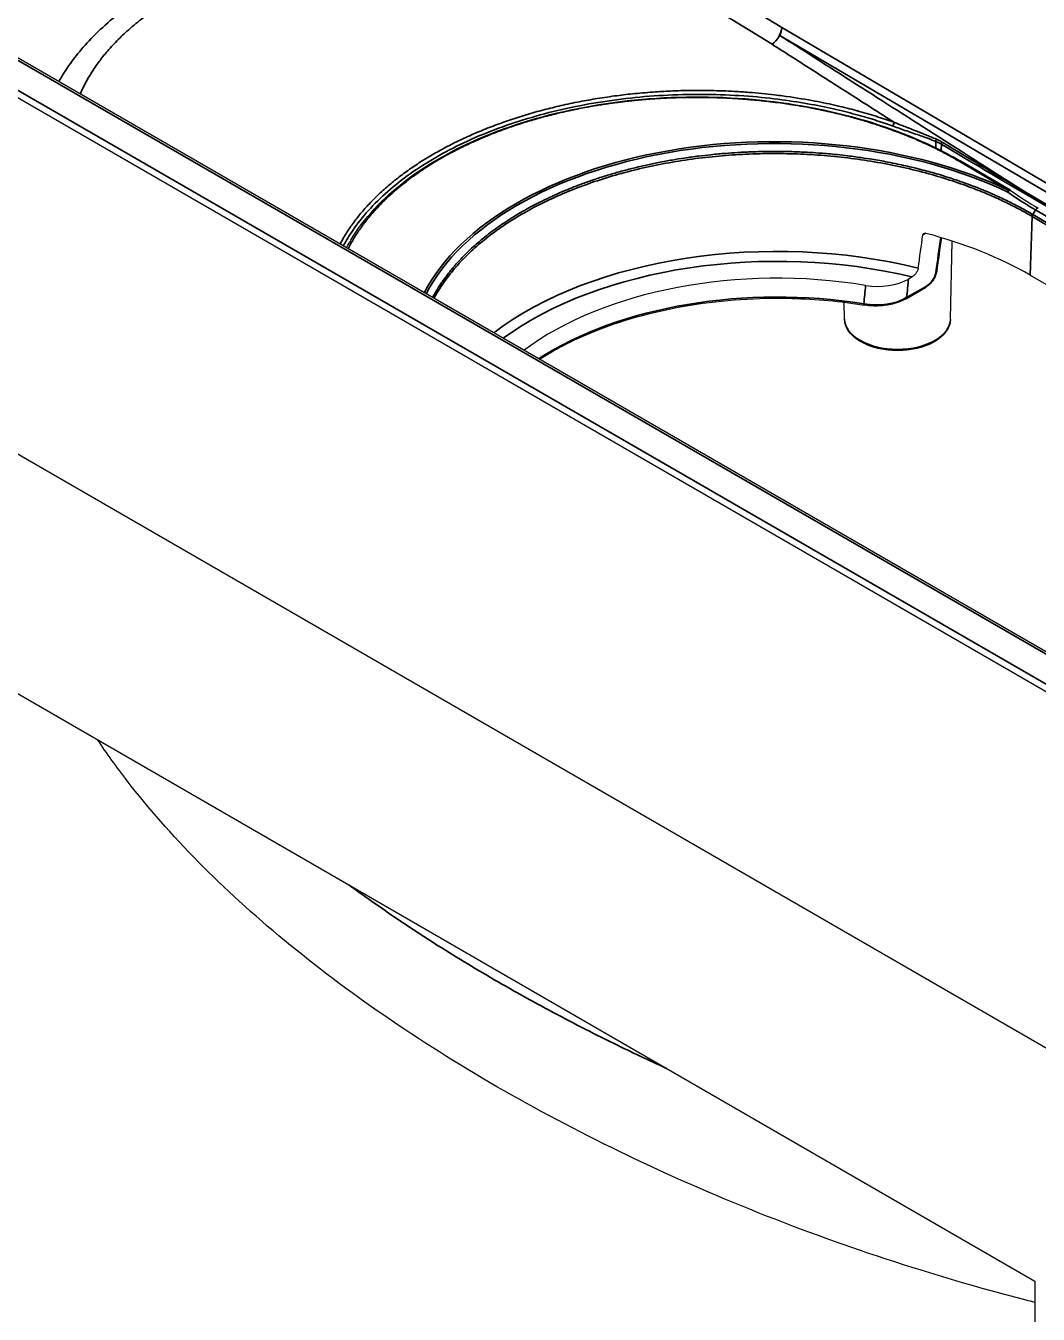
# Model space of a CAD drawing. Header units: millimetres. Extents: x 101 to 3000, y 150 to 4305.
# Drawn here: x 1819.7 to 1871.9, y 1235.2 to 1301.6 of the extents above; entities that cross this region are included whole.
import ezdxf

# ---------------------------------------------------------------- set-up
doc = ezdxf.new("R2010")
doc.units = ezdxf.units.MM
doc.header["$LTSCALE"] = 15
doc.layers.add('_Sichtbarkanten', color=7, linetype='Continuous', lineweight=25)
doc.layers.add('Sichtbar schmal (ISO)', color=7, linetype='Continuous', lineweight=35)

msp = doc.modelspace()

# ---------------------------------------------------------------- linework, layer by layer
at = {"layer": '_Sichtbarkanten'}
for p, q in [((1577.694, 1419.017), (2108.024, 1112.831)), ((2071.698, 1154.236), (1649.564, 1397.955)), ((2069.31, 1153.554), (1648.227, 1396.666)), ((1870.507, 1293.146), (1867.94, 1294.654)), ((1867.414, 1286.493), (1867.5, 1290.528)), ((1865.432, 1288.676), (1865.248, 1288.57)), ((1871.533, 1288.765), (1885.693, 1280.59)), ((1865.118, 1287.55), (1866.125, 1288.131)), ((1861.949, 1286.493), (1861.931, 1287.369)), ((1813.956, 1270.241), (1871.762, 1236.867)), ((1871.762, 1236.867), (1871.762, 1234.54))]:
    msp.add_line(p, q, dxfattribs=at)
msp.add_arc((1870.431, 1293.017), 0.15, 54.93879, 59.56887, dxfattribs=at)
for centre, major_axis, ratio, start_param, end_param in [((810.709, 760.378), (845.11, 1245.788), 0.524834, 5.465776, 5.467197), ((1858.477, 1281.227), (18.464, 0), 0.57735, 0.785398, 1.142974), ((1858.477, 1279.084), (-16.5, 0), 0.57735, 4.432819, 5.627663), ((1863.647, 1289.49), (-2.258, 0.007), 0.575912, 1.295411, 2.360834)]:
    msp.add_ellipse(centre, major_axis=major_axis, ratio=ratio, start_param=start_param, end_param=end_param, dxfattribs=at)
for points, knots in [([(1836.235, 1290.18), (1836.304, 1290.311), (1836.377, 1290.442), (1837.117, 1291.681), (1838.093, 1292.737), (1840.542, 1294.601), (1842.052, 1295.429), (1845.406, 1296.75), (1847.294, 1297.256), (1851.198, 1297.887), (1853.263, 1298.019), (1857.312, 1297.897), (1859.348, 1297.643), (1863.137, 1296.784), (1864.938, 1296.169), (1867.008, 1295.175), (1867.486, 1294.921), (1867.94, 1294.654)], [0.719826, 0.719826, 0.719826, 0.719826, 0.813029, 0.813029, 1.614012, 1.614012, 2.424949, 2.424949, 3.237611, 3.237611, 4.04865, 4.04865, 4.859026, 4.859026, 5.669679, 5.669679, 5.925894, 5.925894, 5.925894, 5.925894]), ([(1865.988, 1290.851), (1865.99, 1290.863), (1865.994, 1290.874), (1866.007, 1290.898), (1866.019, 1290.909), (1866.045, 1290.924), (1866.062, 1290.93), (1866.098, 1290.934), (1866.118, 1290.932), (1866.136, 1290.927), (1866.137, 1290.927), (1866.137, 1290.927)], [0.00197055, 0.00197055, 0.00197055, 0.00197055, 0.0076791, 0.0076791, 0.0153582, 0.0153582, 0.02333262, 0.02333262, 0.03130704, 0.03130704, 0.03156747, 0.03156747, 0.03156747, 0.03156747]), ([(1865.749, 1289.128), (1865.744, 1289.094), (1865.732, 1289.053), (1865.701, 1288.974), (1865.674, 1288.924), (1865.619, 1288.843), (1865.58, 1288.797), (1865.511, 1288.73), (1865.468, 1288.697), (1865.432, 1288.676)], [-0.30703041, -0.30703041, -0.30703041, -0.30703041, -0.29054459, -0.29054459, -0.27133575, -0.27133575, -0.25125977, -0.25125977, -0.23076191, -0.23076191, -0.23076191, -0.23076191]), ([(1866.703, 1288.964), (1866.693, 1288.892), (1866.672, 1288.817), (1866.612, 1288.671), (1866.574, 1288.599), (1866.485, 1288.462), (1866.434, 1288.396), (1866.322, 1288.277), (1866.259, 1288.222), (1866.173, 1288.161), (1866.149, 1288.145), (1866.125, 1288.131)], [0, 0, 0, 0, 0.0332534, 0.0332534, 0.065591, 0.065591, 0.0984492, 0.0984492, 0.132874, 0.132874, 0.1457256, 0.1457256, 0.1457256, 0.1457256]), ([(1846.191, 1284.432), (1847.088, 1285.005), (1848.107, 1285.515), (1850.677, 1286.514), (1852.293, 1286.947), (1855.684, 1287.497), (1857.457, 1287.615), (1860.483, 1287.537), (1861.741, 1287.42), (1862.96, 1287.223)], [6.232826, 6.232826, 6.232826, 6.232826, 6.475912, 6.475912, 6.794462, 6.794462, 7.113268, 7.113268, 7.342355, 7.342355, 7.342355, 7.342355]), ([(1865.118, 1287.55), (1864.94, 1287.447), (1864.731, 1287.362), (1864.288, 1287.24), (1864.05, 1287.2), (1863.572, 1287.168), (1863.326, 1287.175), (1863.048, 1287.209), (1863.004, 1287.216), (1862.96, 1287.223)], [0, 0, 0, 0, 0.0985951, 0.0985951, 0.1950882, 0.1950882, 0.29103, 0.29103, 0.3090772, 0.3090772, 0.3090772, 0.3090772]), ([(1867.414, 1286.493), (1867.41, 1286.325), (1867.364, 1286.157), (1867.19, 1285.835), (1867.059, 1285.682), (1866.721, 1285.402), (1866.509, 1285.277), (1866.032, 1285.074), (1865.765, 1284.996), (1865.206, 1284.895), (1864.914, 1284.871), (1864.331, 1284.878), (1864.041, 1284.91), (1863.492, 1285.025), (1863.232, 1285.11), (1862.768, 1285.325), (1862.563, 1285.456), (1862.235, 1285.756), (1862.11, 1285.923), (1861.981, 1286.23), (1861.952, 1286.361), (1861.949, 1286.493)], [2.368537, 2.368537, 2.368537, 2.368537, 2.65779, 2.65779, 2.965652, 2.965652, 3.292478, 3.292478, 3.621661, 3.621661, 3.949316, 3.949316, 4.276354, 4.276354, 4.604191, 4.604191, 4.933501, 4.933501, 5.258891, 5.258891, 5.485444, 5.485444, 5.485444, 5.485444]), ([(1871.762, 1235.766), (1871.615, 1235.803), (1871.468, 1235.84), (1871.322, 1235.878), (1866.473, 1237.128), (1861.663, 1238.708), (1857.057, 1240.566), (1852.451, 1242.423), (1848.048, 1244.557), (1843.999, 1246.895), (1839.949, 1249.232), (1836.253, 1251.774), (1833.037, 1254.434), (1829.82, 1257.093), (1827.083, 1259.87), (1824.918, 1262.669), (1824.37, 1263.378), (1823.859, 1264.087), (1823.386, 1264.797)], [0.0950371, 0.0950371, 0.0950371, 0.0950371, 0.1010675, 0.1010675, 0.1010675, 0.3005338, 0.3005338, 0.3005338, 0.5, 0.5, 0.5, 0.6994662, 0.6994662, 0.6994662, 0.8989325, 0.8989325, 0.8989325, 0.9493881, 0.9493881, 0.9493881, 0.9493881])]:
    msp.add_open_spline(points, degree=3, knots=knots, dxfattribs=at)
for points in [[(1870.517, 1293.139), (1870.991, 1292.807), (1871.468, 1292.499), (1871.944, 1292.22)], [(1838.366, 1293.089), (1838.369, 1293.091), (1838.371, 1293.093), (1838.373, 1293.095)], [(1866.942, 1290.701), (1866.863, 1290.122), (1866.783, 1289.543), (1866.703, 1288.964)]]:
    msp.add_open_spline(points, degree=3, dxfattribs=at)
at = {"layer": 'Sichtbar schmal (ISO)'}
for p, q in [((2071.511, 1154.217), (1649.377, 1397.936)), ((1648.032, 1397.171), (2070.185, 1153.441)), ((1858.699, 1301.549), (1854.842, 1303.921)), ((1858.202, 1300.683), (1854.346, 1303.055)), ((1888.582, 1283.508), (1858.595, 1301.142)), ((1888.684, 1283.916), (1858.699, 1301.549)), ((1866.659, 1295.666), (1866.655, 1295.343)), ((1866.941, 1295.529), (1866.936, 1295.203)), ((1870.432, 1293.139), (1867.865, 1294.647)), ((1888.338, 1282.941), (1871.215, 1292.997)), ((1888.358, 1283.023), (1871.236, 1293.078)), ((1871.533, 1288.765), (1871.623, 1291.801)), ((1887.901, 1282.233), (1871.623, 1291.801)), ((1871.795, 1292.136), (1871.656, 1291.903)), ((1887.934, 1282.335), (1871.656, 1291.903)), ((1888.075, 1282.577), (1871.795, 1292.136)), ((1866.125, 1290.93), (1865.988, 1290.851)), ((1865.149, 1287.609), (1866.155, 1288.19))]:
    msp.add_line(p, q, dxfattribs=at)
for centre, major_axis, ratio, start_param, end_param in [((1858.169, 1301.253), (0.393, 0.639), 0.55888, 4.037901, 5.496128), ((1858.169, 1301.253), (-0.404, -0.632), 0.567889, 0.905698, 1.752685), ((1858.169, 1301.253), (0.38, 0.646), 0.572153, 4.873491, 5.484932), ((1854.475, 1286.338), (-20.034, 0.152), 0.582329, 5.215995, 5.216644), ((1864.533, 1296.528), (-0.051, -0.141), 0.416896, 3.928616, 5.390149), ((1858.475, 1284.567), (19.042, -0.145), 0.582366, 0.896391, 2.852787), ((1858.475, 1284.533), (18.938, -0.145), 0.58238, 0.896378, 2.853201), ((1866.754, 1295.731), (-0.055, -0.14), 0.555153, 4.561937, 5.39987), ((1867.047, 1295.588), (-0.077, -0.129), 0.567728, 4.694265, 5.48847), ((1851.908, 1305.162), (-25.41, 15.556), 0.015382, 2.213229, 2.443185), ((1848.926, 1307.18), (-28.612, 17.679), 0.012912, 2.261379, 2.473002), ((1867.864, 1294.525), (0.076, 0.129), 0.57229, 0.000001, 0.789724), ((1870.431, 1293.017), (0.086, 0.123), 0.509929, 6.283147, 7.878789), ((1870.431, 1293.017), (0.064, 0.136), 0.507599, 0.742201, 1.509682), ((1870.431, 1293.017), (0.076, 0.129), 0.57229, 0, 0.789725), ((1869.421, 1312.112), (11.116, -21.141), 0.487829, 5.522704, 5.617498), ((1871.321, 1293.056), (-0.076, -0.129), 0.572217, 4.873156, 5.484595), ((1854.476, 1286.335), (19.697, -0.15), 0.582366, 2.62738, 2.627601), ((1871.729, 1291.858), (0.075, 0.13), 0.573981, 1.554727, 2.322739), ((1871.868, 1292.09), (0.076, 0.129), 0.572499, 6.283135, 7.840696), ((1858.477, 1279.379), (-18.385, 0), 0.57735, 4.305735, 5.634125), ((1858.477, 1279.084), (-18.01, 0), 0.57735, 4.315929, 5.616717), ((697.66, 700.957), (936.144, 1379.984), 0.524834, 5.467451, 5.468792), ((439.236, 507.756), (1135.402, 1673.712), 0.524834, 5.50886, 5.509462), ((1866.205, 1288.667), (-0.381, -0.511), 0.506793, 0.86671, 2.397666), ((1866.555, 1288.984), (0.149, -0.021), 0.583356, 5.580624, 6.283185), ((1858.477, 1278.102), (16.521, 0), 0.57735, 1.297024, 2.412778), ((221.841, 456.494), (1305.45, 1820.296), 0.553427, 5.528311, 5.528849), ((1866.05, 1288.261), (0.075, -0.13), 0.57735, 0, 0.698132), ((1863.549, 1288.539), (-2.257, 0.021), 0.578336, 1.304747, 2.364279), ((1862.984, 1287.371), (-0.024, -0.148), 0.220752, 5.363323, 6.283187), ((1865.043, 1287.68), (0.075, -0.13), 0.57735, 6.28318, 6.981317), ((1864.682, 1286.513), (2.733, 0), 0.57735, 3.153936, 6.270842)]:
    msp.add_ellipse(centre, major_axis=major_axis, ratio=ratio, start_param=start_param, end_param=end_param, dxfattribs=at)
for points, knots in [([(1821.381, 1298.756), (1821.479, 1298.931), (1821.735, 1299.356), (1822.253, 1300.086), (1823.02, 1300.972), (1824.007, 1301.903), (1825.192, 1302.82), (1826.522, 1303.669), (1827.922, 1304.412), (1829.321, 1305.033), (1830.661, 1305.537), (1831.917, 1305.939), (1833.097, 1306.263), (1834.238, 1306.53), (1835.381, 1306.756), (1836.549, 1306.946), (1837.739, 1307.099), (1838.939, 1307.213), (1840.15, 1307.29), (1841.376, 1307.33), (1842.628, 1307.332), (1843.906, 1307.295), (1845.213, 1307.216), (1846.56, 1307.093), (1847.387, 1306.992), (1847.792, 1306.938)], [0.311186, 0.311186, 0.311186, 0.311186, 0.3333333, 0.3636364, 0.3939394, 0.4242424, 0.4545455, 0.4848485, 0.5151515, 0.5454545, 0.5757576, 0.6060606, 0.6363636, 0.6666667, 0.6969697, 0.7272727, 0.7575758, 0.7878788, 0.8181818, 0.8484848, 0.8787879, 0.9090909, 0.9393939, 0.969697, 1, 1, 1, 1]), ([(1822.487, 1298.118), (1822.503, 1298.154), (1822.519, 1298.191), (1822.535, 1298.228), (1822.589, 1298.348), (1822.648, 1298.471), (1822.712, 1298.596), (1822.766, 1298.7), (1822.823, 1298.805), (1822.885, 1298.913), (1822.965, 1299.053), (1823.053, 1299.197), (1823.151, 1299.346), (1823.219, 1299.45), (1823.291, 1299.556), (1823.369, 1299.664), (1823.489, 1299.83), (1823.621, 1300.002), (1823.766, 1300.177), (1823.85, 1300.279), (1823.939, 1300.383), (1824.032, 1300.487), (1824.205, 1300.68), (1824.395, 1300.877), (1824.6, 1301.075), (1824.696, 1301.168), (1824.796, 1301.262), (1824.9, 1301.355), (1825.135, 1301.567), (1825.387, 1301.778), (1825.654, 1301.985), (1825.754, 1302.063), (1825.857, 1302.141), (1825.962, 1302.218), (1826.257, 1302.434), (1826.567, 1302.645), (1826.887, 1302.846), (1826.982, 1302.906), (1827.078, 1302.965), (1827.174, 1303.023), (1827.519, 1303.231), (1827.874, 1303.427), (1828.231, 1303.611), (1828.311, 1303.653), (1828.391, 1303.693), (1828.471, 1303.733), (1828.85, 1303.922), (1829.23, 1304.096), (1829.605, 1304.255), (1829.665, 1304.281), (1829.725, 1304.306), (1829.785, 1304.331), (1830.178, 1304.494), (1830.566, 1304.642), (1830.943, 1304.775), (1830.981, 1304.789), (1831.02, 1304.802), (1831.058, 1304.815), (1831.452, 1304.952), (1831.834, 1305.074), (1832.205, 1305.183), (1832.223, 1305.189), (1832.242, 1305.194), (1832.26, 1305.199), (1832.647, 1305.313), (1833.022, 1305.412), (1833.389, 1305.503), (1833.758, 1305.593), (1834.121, 1305.674), (1834.481, 1305.748), (1834.496, 1305.751), (1834.51, 1305.754), (1834.524, 1305.757), (1834.87, 1305.827), (1835.214, 1305.89), (1835.561, 1305.947), (1835.591, 1305.952), (1835.622, 1305.957), (1835.652, 1305.962), (1835.984, 1306.015), (1836.318, 1306.064), (1836.655, 1306.107), (1836.703, 1306.113), (1836.751, 1306.119), (1836.799, 1306.125), (1837.12, 1306.164), (1837.443, 1306.198), (1837.767, 1306.228), (1837.833, 1306.234), (1837.899, 1306.239), (1837.964, 1306.245), (1838.272, 1306.271), (1838.58, 1306.292), (1838.889, 1306.309), (1838.972, 1306.313), (1839.055, 1306.317), (1839.138, 1306.321), (1839.431, 1306.335), (1839.723, 1306.344), (1840.017, 1306.35), (1840.117, 1306.351), (1840.217, 1306.353), (1840.318, 1306.354), (1840.595, 1306.356), (1840.873, 1306.354), (1841.153, 1306.349), (1841.271, 1306.347), (1841.39, 1306.344), (1841.508, 1306.341), (1841.772, 1306.333), (1842.037, 1306.322), (1842.303, 1306.307), (1842.441, 1306.299), (1842.579, 1306.291), (1842.717, 1306.281), (1842.967, 1306.264), (1843.218, 1306.243), (1843.47, 1306.219), (1843.627, 1306.205), (1843.784, 1306.189), (1843.942, 1306.171), (1844.178, 1306.145), (1844.415, 1306.116), (1844.654, 1306.084), (1844.829, 1306.06), (1845.005, 1306.035), (1845.181, 1306.008), (1845.404, 1305.974), (1845.627, 1305.937), (1845.848, 1305.898), (1846.043, 1305.864), (1846.235, 1305.827), (1846.424, 1305.79), (1846.619, 1305.751), (1846.809, 1305.712), (1846.993, 1305.671), (1847.19, 1305.628), (1847.379, 1305.585), (1847.561, 1305.541), (1847.715, 1305.504), (1847.864, 1305.466), (1848.008, 1305.429), (1848.19, 1305.383), (1848.363, 1305.336), (1848.531, 1305.289), (1848.652, 1305.256), (1848.77, 1305.222), (1848.886, 1305.188), (1849.058, 1305.138), (1849.225, 1305.088), (1849.387, 1305.037), (1849.485, 1305.007), (1849.582, 1304.976), (1849.677, 1304.946), (1849.847, 1304.891), (1850.013, 1304.836), (1850.176, 1304.78), (1850.256, 1304.753), (1850.336, 1304.725), (1850.414, 1304.698), (1850.585, 1304.638), (1850.752, 1304.578), (1850.917, 1304.517), (1850.982, 1304.493), (1851.047, 1304.469), (1851.112, 1304.445), (1851.285, 1304.38), (1851.455, 1304.314), (1851.623, 1304.248), (1851.676, 1304.227), (1851.729, 1304.206), (1851.782, 1304.185), (1851.959, 1304.114), (1852.135, 1304.042), (1852.31, 1303.969), (1852.352, 1303.951), (1852.395, 1303.933), (1852.437, 1303.915), (1852.621, 1303.838), (1852.804, 1303.759), (1852.986, 1303.679), (1853.018, 1303.665), (1853.05, 1303.651), (1853.082, 1303.637), (1853.273, 1303.552), (1853.463, 1303.467), (1853.652, 1303.38), (1853.674, 1303.37), (1853.695, 1303.36), (1853.717, 1303.35), (1853.915, 1303.259), (1854.112, 1303.166), (1854.309, 1303.072), (1854.321, 1303.067), (1854.334, 1303.061), (1854.346, 1303.055)], [0.362181, 0.362181, 0.362181, 0.362181, 0.3653846, 0.3653846, 0.3653846, 0.3759015, 0.3759015, 0.3759015, 0.3846154, 0.3846154, 0.3846154, 0.3959323, 0.3959323, 0.3959323, 0.4038462, 0.4038462, 0.4038462, 0.4160173, 0.4160173, 0.4160173, 0.4230769, 0.4230769, 0.4230769, 0.4361428, 0.4361428, 0.4361428, 0.4423077, 0.4423077, 0.4423077, 0.4562642, 0.4562642, 0.4562642, 0.4615385, 0.4615385, 0.4615385, 0.4763755, 0.4763755, 0.4763755, 0.4807692, 0.4807692, 0.4807692, 0.4964795, 0.4964795, 0.4964795, 0.5, 0.5, 0.5, 0.5165819, 0.5165819, 0.5165819, 0.5192308, 0.5192308, 0.5192308, 0.5366847, 0.5366847, 0.5366847, 0.5384615, 0.5384615, 0.5384615, 0.5567716, 0.5567716, 0.5567716, 0.5576923, 0.5576923, 0.5576923, 0.5768472, 0.5768472, 0.5768472, 0.5961538, 0.5961538, 0.5961538, 0.5969177, 0.5969177, 0.5969177, 0.6153846, 0.6153846, 0.6153846, 0.6170046, 0.6170046, 0.6170046, 0.6346154, 0.6346154, 0.6346154, 0.6371231, 0.6371231, 0.6371231, 0.6538462, 0.6538462, 0.6538462, 0.6572362, 0.6572362, 0.6572362, 0.6730769, 0.6730769, 0.6730769, 0.6773304, 0.6773304, 0.6773304, 0.6923077, 0.6923077, 0.6923077, 0.6974199, 0.6974199, 0.6974199, 0.7115385, 0.7115385, 0.7115385, 0.7175059, 0.7175059, 0.7175059, 0.7307692, 0.7307692, 0.7307692, 0.7376106, 0.7376106, 0.7376106, 0.75, 0.75, 0.75, 0.7577045, 0.7577045, 0.7577045, 0.7692308, 0.7692308, 0.7692308, 0.7776996, 0.7776996, 0.7776996, 0.7884615, 0.7884615, 0.7884615, 0.7979393, 0.7979393, 0.7979393, 0.8076923, 0.8076923, 0.8076923, 0.8181086, 0.8181086, 0.8181086, 0.8269231, 0.8269231, 0.8269231, 0.8380823, 0.8380823, 0.8380823, 0.8461538, 0.8461538, 0.8461538, 0.858153, 0.858153, 0.858153, 0.8653846, 0.8653846, 0.8653846, 0.8782757, 0.8782757, 0.8782757, 0.8846154, 0.8846154, 0.8846154, 0.8983804, 0.8983804, 0.8983804, 0.9038462, 0.9038462, 0.9038462, 0.918469, 0.918469, 0.918469, 0.9230769, 0.9230769, 0.9230769, 0.9385503, 0.9385503, 0.9385503, 0.9423077, 0.9423077, 0.9423077, 0.9586604, 0.9586604, 0.9586604, 0.9615385, 0.9615385, 0.9615385, 0.9787999, 0.9787999, 0.9787999, 0.9807692, 0.9807692, 0.9807692, 0.9988841, 0.9988841, 0.9988841, 1, 1, 1, 1]), ([(1864.527, 1296.642), (1863.73, 1297.151), (1862.964, 1297.64), (1862.232, 1298.108), (1861.902, 1298.319), (1861.579, 1298.525), (1861.263, 1298.727), (1860.876, 1298.974), (1860.499, 1299.215), (1860.13, 1299.451), (1859.46, 1299.879), (1858.816, 1300.291), (1858.202, 1300.683)], [0, 0, 0, 0, 0.333333, 0.333333, 0.333333, 0.483465, 0.483465, 0.483465, 0.666667, 0.666667, 0.666667, 1, 1, 1, 1]), ([(1864.527, 1296.642), (1864.268, 1296.735), (1863.988, 1296.831), (1863.684, 1296.928), (1863.381, 1297.025), (1863.055, 1297.123), (1862.704, 1297.22), (1862.652, 1297.235), (1862.599, 1297.249), (1862.546, 1297.264), (1862.24, 1297.346), (1861.916, 1297.428), (1861.57, 1297.508), (1861.209, 1297.592), (1860.824, 1297.673), (1860.412, 1297.751), (1860.36, 1297.761), (1860.308, 1297.771), (1860.256, 1297.78), (1859.784, 1297.867), (1859.277, 1297.948), (1858.735, 1298.02), (1858.6, 1298.038), (1858.463, 1298.055), (1858.324, 1298.072), (1857.904, 1298.122), (1857.464, 1298.166), (1857, 1298.202), (1856.757, 1298.221), (1856.508, 1298.237), (1856.255, 1298.251), (1855.861, 1298.273), (1855.459, 1298.288), (1855.056, 1298.295), (1854.771, 1298.301), (1854.486, 1298.303), (1854.202, 1298.301), (1853.826, 1298.298), (1853.451, 1298.289), (1853.077, 1298.274), (1852.777, 1298.262), (1852.477, 1298.246), (1852.178, 1298.225), (1851.823, 1298.201), (1851.468, 1298.171), (1851.115, 1298.136), (1850.807, 1298.105), (1850.501, 1298.069), (1850.195, 1298.03), (1849.855, 1297.986), (1849.516, 1297.936), (1849.18, 1297.881), (1848.874, 1297.832), (1848.57, 1297.777), (1848.269, 1297.719), (1847.945, 1297.656), (1847.624, 1297.588), (1847.307, 1297.516), (1847.007, 1297.447), (1846.71, 1297.374), (1846.416, 1297.297), (1846.11, 1297.217), (1845.808, 1297.132), (1845.509, 1297.042), (1845.22, 1296.955), (1844.934, 1296.864), (1844.652, 1296.769), (1844.364, 1296.671), (1844.081, 1296.57), (1843.801, 1296.464), (1843.528, 1296.36), (1843.259, 1296.252), (1842.995, 1296.14), (1842.725, 1296.026), (1842.461, 1295.908), (1842.202, 1295.787), (1841.949, 1295.668), (1841.7, 1295.545), (1841.458, 1295.418), (1841.211, 1295.29), (1840.97, 1295.158), (1840.735, 1295.022), (1840.503, 1294.888), (1840.277, 1294.75), (1840.057, 1294.61), (1839.836, 1294.468), (1839.62, 1294.323), (1839.411, 1294.174), (1839.203, 1294.027), (1839.001, 1293.876), (1838.806, 1293.722), (1838.61, 1293.568), (1838.421, 1293.41), (1838.24, 1293.251), (1838.058, 1293.091), (1837.884, 1292.929), (1837.717, 1292.765), (1837.55, 1292.6), (1837.39, 1292.433), (1837.238, 1292.264), (1837.085, 1292.093), (1836.939, 1291.921), (1836.801, 1291.746), (1836.666, 1291.574), (1836.538, 1291.401), (1836.417, 1291.225), (1836.293, 1291.044), (1836.177, 1290.861), (1836.069, 1290.675), (1836.011, 1290.575), (1835.955, 1290.474), (1835.901, 1290.373)], [0, 0, 0, 0, 0.0333333, 0.0333333, 0.0333333, 0.0666667, 0.0666667, 0.0666667, 0.0716114, 0.0716114, 0.0716114, 0.1, 0.1, 0.1, 0.1296221, 0.1296221, 0.1296221, 0.1333333, 0.1333333, 0.1333333, 0.1666667, 0.1666667, 0.1666667, 0.1749746, 0.1749746, 0.1749746, 0.2, 0.2, 0.2, 0.2130561, 0.2130561, 0.2130561, 0.2333333, 0.2333333, 0.2333333, 0.2476981, 0.2476981, 0.2476981, 0.2666667, 0.2666667, 0.2666667, 0.2819016, 0.2819016, 0.2819016, 0.3, 0.3, 0.3, 0.3157538, 0.3157538, 0.3157538, 0.3333333, 0.3333333, 0.3333333, 0.349394, 0.349394, 0.349394, 0.3666667, 0.3666667, 0.3666667, 0.3830033, 0.3830033, 0.3830033, 0.4, 0.4, 0.4, 0.4164868, 0.4164868, 0.4164868, 0.4333333, 0.4333333, 0.4333333, 0.4498342, 0.4498342, 0.4498342, 0.4666667, 0.4666667, 0.4666667, 0.4831905, 0.4831905, 0.4831905, 0.5, 0.5, 0.5, 0.51661, 0.51661, 0.51661, 0.5333333, 0.5333333, 0.5333333, 0.5499662, 0.5499662, 0.5499662, 0.5666667, 0.5666667, 0.5666667, 0.5833173, 0.5833173, 0.5833173, 0.6, 0.6, 0.6, 0.616806, 0.616806, 0.616806, 0.6333333, 0.6333333, 0.6333333, 0.6504177, 0.6504177, 0.6504177, 0.6596625, 0.6596625, 0.6596625, 0.6596625]), ([(1864.455, 1296.456), (1864.198, 1296.548), (1863.641, 1296.738), (1862.669, 1297.029), (1861.548, 1297.316), (1860.249, 1297.588), (1858.737, 1297.83), (1857.024, 1298.015), (1855.05, 1298.113), (1853.084, 1298.09), (1851.137, 1297.953), (1849.209, 1297.699), (1847.348, 1297.336), (1845.562, 1296.865), (1843.863, 1296.29), (1842.272, 1295.616), (1840.815, 1294.856), (1839.499, 1294.014), (1838.332, 1293.094), (1837.337, 1292.113), (1836.591, 1291.17), (1836.211, 1290.547), (1836.066, 1290.278)], [0, 0, 0, 0, 0.0333333, 0.0666667, 0.1, 0.1333333, 0.1666667, 0.2, 0.2333333, 0.2666667, 0.3, 0.3333333, 0.3666667, 0.4, 0.4333333, 0.4666667, 0.5, 0.5333333, 0.5666667, 0.6, 0.6333333, 0.6581402, 0.6581402, 0.6581402, 0.6581402]), ([(1867.865, 1294.647), (1867.683, 1294.753), (1867.507, 1294.852), (1867.337, 1294.945), (1867.326, 1294.951), (1867.315, 1294.957), (1867.304, 1294.963), (1867.147, 1295.048), (1866.996, 1295.127), (1866.851, 1295.2), (1866.829, 1295.212), (1866.806, 1295.223), (1866.784, 1295.234), (1866.651, 1295.301), (1866.524, 1295.363), (1866.401, 1295.422), (1866.372, 1295.436), (1866.343, 1295.45), (1866.314, 1295.463), (1866.196, 1295.519), (1866.082, 1295.571), (1865.969, 1295.622), (1865.937, 1295.637), (1865.905, 1295.651), (1865.873, 1295.665), (1865.759, 1295.716), (1865.645, 1295.765), (1865.53, 1295.814), (1865.497, 1295.828), (1865.465, 1295.841), (1865.433, 1295.855), (1865.312, 1295.905), (1865.189, 1295.956), (1865.061, 1296.007), (1865.03, 1296.019), (1864.999, 1296.031), (1864.967, 1296.044), (1864.832, 1296.097), (1864.691, 1296.15), (1864.544, 1296.205), (1864.516, 1296.215), (1864.488, 1296.226), (1864.459, 1296.236), (1864.302, 1296.294), (1864.138, 1296.352), (1863.964, 1296.412), (1863.94, 1296.42), (1863.915, 1296.428), (1863.891, 1296.437), (1863.708, 1296.499), (1863.515, 1296.562), (1863.312, 1296.625), (1863.293, 1296.631), (1863.273, 1296.637), (1863.253, 1296.643), (1863.044, 1296.708), (1862.823, 1296.774), (1862.594, 1296.838), (1862.577, 1296.843), (1862.56, 1296.848), (1862.543, 1296.852), (1862.315, 1296.916), (1862.079, 1296.979), (1861.84, 1297.038), (1861.821, 1297.043), (1861.801, 1297.048), (1861.781, 1297.053), (1861.549, 1297.111), (1861.316, 1297.166), (1861.085, 1297.217), (1861.058, 1297.223), (1861.031, 1297.229), (1861.005, 1297.235), (1860.785, 1297.283), (1860.567, 1297.328), (1860.355, 1297.369), (1860.319, 1297.376), (1860.283, 1297.383), (1860.247, 1297.39), (1860.047, 1297.429), (1859.852, 1297.464), (1859.662, 1297.496), (1859.618, 1297.504), (1859.574, 1297.511), (1859.53, 1297.518), (1859.351, 1297.548), (1859.176, 1297.576), (1859.004, 1297.601), (1858.953, 1297.609), (1858.902, 1297.616), (1858.852, 1297.623), (1858.694, 1297.646), (1858.538, 1297.667), (1858.387, 1297.686), (1858.328, 1297.694), (1858.27, 1297.701), (1858.212, 1297.708), (1858.079, 1297.725), (1857.949, 1297.74), (1857.825, 1297.753), (1857.757, 1297.761), (1857.691, 1297.768), (1857.627, 1297.774), (1857.522, 1297.785), (1857.422, 1297.795), (1857.326, 1297.804), (1857.253, 1297.811), (1857.182, 1297.817), (1857.114, 1297.823), (1857.034, 1297.83), (1856.957, 1297.836), (1856.882, 1297.842), (1856.808, 1297.848), (1856.736, 1297.854), (1856.665, 1297.859), (1856.6, 1297.864), (1856.536, 1297.868), (1856.472, 1297.872), (1856.399, 1297.877), (1856.326, 1297.882), (1856.255, 1297.886), (1856.195, 1297.89), (1856.135, 1297.893), (1856.075, 1297.896), (1856.002, 1297.9), (1855.929, 1297.904), (1855.856, 1297.908), (1855.796, 1297.91), (1855.737, 1297.913), (1855.677, 1297.916), (1855.602, 1297.919), (1855.528, 1297.922), (1855.453, 1297.924), (1855.394, 1297.926), (1855.335, 1297.928), (1855.277, 1297.93), (1855.2, 1297.932), (1855.124, 1297.934), (1855.048, 1297.936), (1854.991, 1297.937), (1854.934, 1297.938), (1854.877, 1297.939), (1854.799, 1297.941), (1854.722, 1297.942), (1854.645, 1297.943), (1854.589, 1297.943), (1854.533, 1297.944), (1854.477, 1297.944), (1854.398, 1297.944), (1854.32, 1297.944), (1854.241, 1297.944), (1854.187, 1297.944), (1854.132, 1297.944), (1854.077, 1297.944), (1853.997, 1297.943), (1853.917, 1297.942), (1853.838, 1297.941), (1853.784, 1297.94), (1853.73, 1297.939), (1853.677, 1297.938), (1853.596, 1297.937), (1853.515, 1297.935), (1853.434, 1297.933), (1853.382, 1297.931), (1853.33, 1297.93), (1853.277, 1297.928), (1853.195, 1297.925), (1853.114, 1297.922), (1853.032, 1297.919), (1852.981, 1297.917), (1852.929, 1297.915), (1852.878, 1297.913), (1852.796, 1297.909), (1852.713, 1297.905), (1852.63, 1297.901), (1852.58, 1297.898), (1852.53, 1297.895), (1852.48, 1297.893), (1852.396, 1297.888), (1852.312, 1297.883), (1852.229, 1297.877), (1852.18, 1297.874), (1852.131, 1297.871), (1852.082, 1297.867), (1851.997, 1297.862), (1851.912, 1297.855), (1851.828, 1297.849), (1851.781, 1297.845), (1851.734, 1297.841), (1851.687, 1297.838), (1851.601, 1297.831), (1851.515, 1297.823), (1851.43, 1297.816), (1851.384, 1297.811), (1851.337, 1297.807), (1851.291, 1297.803), (1851.205, 1297.795), (1851.119, 1297.786), (1851.032, 1297.777), (1850.982, 1297.772), (1850.932, 1297.767), (1850.881, 1297.761), (1850.795, 1297.752), (1850.707, 1297.742), (1850.618, 1297.732), (1850.559, 1297.725), (1850.5, 1297.718), (1850.439, 1297.711), (1850.352, 1297.7), (1850.263, 1297.689), (1850.17, 1297.677), (1850.098, 1297.667), (1850.023, 1297.657), (1849.947, 1297.647), (1849.859, 1297.634), (1849.767, 1297.621), (1849.672, 1297.607), (1849.581, 1297.594), (1849.487, 1297.58), (1849.389, 1297.564), (1849.298, 1297.55), (1849.204, 1297.535), (1849.107, 1297.518), (1848.993, 1297.499), (1848.875, 1297.479), (1848.752, 1297.457), (1848.656, 1297.44), (1848.557, 1297.421), (1848.456, 1297.402), (1848.322, 1297.377), (1848.183, 1297.349), (1848.042, 1297.32), (1847.939, 1297.299), (1847.834, 1297.277), (1847.729, 1297.254), (1847.587, 1297.223), (1847.445, 1297.191), (1847.303, 1297.158), (1847.196, 1297.133), (1847.09, 1297.108), (1846.985, 1297.082), (1846.846, 1297.048), (1846.71, 1297.013), (1846.574, 1296.977), (1846.468, 1296.95), (1846.362, 1296.921), (1846.256, 1296.892), (1846.123, 1296.855), (1845.99, 1296.818), (1845.857, 1296.779), (1845.751, 1296.748), (1845.645, 1296.716), (1845.54, 1296.684), (1845.412, 1296.645), (1845.285, 1296.604), (1845.16, 1296.564), (1845.052, 1296.529), (1844.945, 1296.494), (1844.84, 1296.458), (1844.723, 1296.418), (1844.607, 1296.378), (1844.493, 1296.337), (1844.386, 1296.299), (1844.28, 1296.26), (1844.175, 1296.221), (1844.069, 1296.182), (1843.965, 1296.142), (1843.861, 1296.102), (1843.755, 1296.06), (1843.651, 1296.019), (1843.547, 1295.977), (1843.45, 1295.937), (1843.355, 1295.898), (1843.26, 1295.858), (1843.155, 1295.813), (1843.051, 1295.768), (1842.949, 1295.723), (1842.862, 1295.684), (1842.775, 1295.646), (1842.69, 1295.607), (1842.586, 1295.559), (1842.483, 1295.511), (1842.382, 1295.463), (1842.306, 1295.426), (1842.23, 1295.389), (1842.156, 1295.352), (1842.053, 1295.302), (1841.953, 1295.251), (1841.854, 1295.2), (1841.787, 1295.165), (1841.72, 1295.131), (1841.655, 1295.096), (1841.555, 1295.043), (1841.457, 1294.99), (1841.361, 1294.937), (1841.3, 1294.903), (1841.24, 1294.869), (1841.181, 1294.835), (1841.084, 1294.78), (1840.988, 1294.725), (1840.894, 1294.669), (1840.837, 1294.635), (1840.78, 1294.6), (1840.724, 1294.566), (1840.63, 1294.509), (1840.537, 1294.451), (1840.444, 1294.392), (1840.388, 1294.356), (1840.331, 1294.319), (1840.275, 1294.282), (1840.184, 1294.222), (1840.093, 1294.161), (1840.002, 1294.099), (1839.945, 1294.06), (1839.887, 1294.02), (1839.83, 1293.979), (1839.74, 1293.916), (1839.651, 1293.852), (1839.562, 1293.786), (1839.504, 1293.743), (1839.447, 1293.7), (1839.39, 1293.656), (1839.302, 1293.59), (1839.216, 1293.522), (1839.13, 1293.453), (1839.073, 1293.407), (1839.016, 1293.361), (1838.96, 1293.315), (1838.875, 1293.245), (1838.791, 1293.174), (1838.708, 1293.102), (1838.652, 1293.053), (1838.596, 1293.003), (1838.54, 1292.953), (1838.459, 1292.879), (1838.379, 1292.805), (1838.3, 1292.729), (1838.244, 1292.677), (1838.189, 1292.623), (1838.134, 1292.569), (1838.057, 1292.492), (1837.98, 1292.414), (1837.905, 1292.335), (1837.851, 1292.279), (1837.799, 1292.223), (1837.747, 1292.166), (1837.673, 1292.086), (1837.601, 1292.004), (1837.53, 1291.922), (1837.481, 1291.864), (1837.432, 1291.806), (1837.383, 1291.747), (1837.315, 1291.664), (1837.248, 1291.579), (1837.182, 1291.493), (1837.136, 1291.434), (1837.091, 1291.374), (1837.047, 1291.313), (1836.983, 1291.226), (1836.92, 1291.137), (1836.86, 1291.049), (1836.822, 1290.993), (1836.785, 1290.937), (1836.749, 1290.881), (1836.688, 1290.787), (1836.631, 1290.694), (1836.577, 1290.604), (1836.552, 1290.562), (1836.528, 1290.521), (1836.505, 1290.481), (1836.449, 1290.383), (1836.398, 1290.289), (1836.352, 1290.2), (1836.34, 1290.178), (1836.329, 1290.155), (1836.317, 1290.133)], [0, 0, 0, 0, 0.0094799, 0.0094799, 0.0094799, 0.010101, 0.010101, 0.010101, 0.0188383, 0.0188383, 0.0188383, 0.020202, 0.020202, 0.020202, 0.0283481, 0.0283481, 0.0283481, 0.030303, 0.030303, 0.030303, 0.0381788, 0.0381788, 0.0381788, 0.040404, 0.040404, 0.040404, 0.0483128, 0.0483128, 0.0483128, 0.0505051, 0.0505051, 0.0505051, 0.0586331, 0.0586331, 0.0586331, 0.0606061, 0.0606061, 0.0606061, 0.0690847, 0.0690847, 0.0690847, 0.0707071, 0.0707071, 0.0707071, 0.0795686, 0.0795686, 0.0795686, 0.0808081, 0.0808081, 0.0808081, 0.0900291, 0.0900291, 0.0900291, 0.0909091, 0.0909091, 0.0909091, 0.1003077, 0.1003077, 0.1003077, 0.1010101, 0.1010101, 0.1010101, 0.1103385, 0.1103385, 0.1103385, 0.1111111, 0.1111111, 0.1111111, 0.1201683, 0.1201683, 0.1201683, 0.1212121, 0.1212121, 0.1212121, 0.1298428, 0.1298428, 0.1298428, 0.1313131, 0.1313131, 0.1313131, 0.139512, 0.139512, 0.139512, 0.1414141, 0.1414141, 0.1414141, 0.1492049, 0.1492049, 0.1492049, 0.1515152, 0.1515152, 0.1515152, 0.1587897, 0.1587897, 0.1587897, 0.1616162, 0.1616162, 0.1616162, 0.1681673, 0.1681673, 0.1681673, 0.1717172, 0.1717172, 0.1717172, 0.1774579, 0.1774579, 0.1774579, 0.1818182, 0.1818182, 0.1818182, 0.1868828, 0.1868828, 0.1868828, 0.1919192, 0.1919192, 0.1919192, 0.1965833, 0.1965833, 0.1965833, 0.2020202, 0.2020202, 0.2020202, 0.2065594, 0.2065594, 0.2065594, 0.2121212, 0.2121212, 0.2121212, 0.2166179, 0.2166179, 0.2166179, 0.2222222, 0.2222222, 0.2222222, 0.2266212, 0.2266212, 0.2266212, 0.2323232, 0.2323232, 0.2323232, 0.2366234, 0.2366234, 0.2366234, 0.2424242, 0.2424242, 0.2424242, 0.2466378, 0.2466378, 0.2466378, 0.2525253, 0.2525253, 0.2525253, 0.2566518, 0.2566518, 0.2566518, 0.2626263, 0.2626263, 0.2626263, 0.2666624, 0.2666624, 0.2666624, 0.2727273, 0.2727273, 0.2727273, 0.2766712, 0.2766712, 0.2766712, 0.2828283, 0.2828283, 0.2828283, 0.2866822, 0.2866822, 0.2866822, 0.2929293, 0.2929293, 0.2929293, 0.2967018, 0.2967018, 0.2967018, 0.3030303, 0.3030303, 0.3030303, 0.306709, 0.306709, 0.306709, 0.3131313, 0.3131313, 0.3131313, 0.3166974, 0.3166974, 0.3166974, 0.3232323, 0.3232323, 0.3232323, 0.3267874, 0.3267874, 0.3267874, 0.3333333, 0.3333333, 0.3333333, 0.3370944, 0.3370944, 0.3370944, 0.3434343, 0.3434343, 0.3434343, 0.3475814, 0.3475814, 0.3475814, 0.3535354, 0.3535354, 0.3535354, 0.3582097, 0.3582097, 0.3582097, 0.3636364, 0.3636364, 0.3636364, 0.3688724, 0.3688724, 0.3688724, 0.3737374, 0.3737374, 0.3737374, 0.379407, 0.379407, 0.379407, 0.3838384, 0.3838384, 0.3838384, 0.3896739, 0.3896739, 0.3896739, 0.3939394, 0.3939394, 0.3939394, 0.3997054, 0.3997054, 0.3997054, 0.4040404, 0.4040404, 0.4040404, 0.4097116, 0.4097116, 0.4097116, 0.4141414, 0.4141414, 0.4141414, 0.4197483, 0.4197483, 0.4197483, 0.4242424, 0.4242424, 0.4242424, 0.4296855, 0.4296855, 0.4296855, 0.4343434, 0.4343434, 0.4343434, 0.439538, 0.439538, 0.439538, 0.4444444, 0.4444444, 0.4444444, 0.4494204, 0.4494204, 0.4494204, 0.4545455, 0.4545455, 0.4545455, 0.45933, 0.45933, 0.45933, 0.4646465, 0.4646465, 0.4646465, 0.4691833, 0.4691833, 0.4691833, 0.4747475, 0.4747475, 0.4747475, 0.4789945, 0.4789945, 0.4789945, 0.4848485, 0.4848485, 0.4848485, 0.4888497, 0.4888497, 0.4888497, 0.4949495, 0.4949495, 0.4949495, 0.4987918, 0.4987918, 0.4987918, 0.5050505, 0.5050505, 0.5050505, 0.5088419, 0.5088419, 0.5088419, 0.5151515, 0.5151515, 0.5151515, 0.5190039, 0.5190039, 0.5190039, 0.5252525, 0.5252525, 0.5252525, 0.529197, 0.529197, 0.529197, 0.5353535, 0.5353535, 0.5353535, 0.5393498, 0.5393498, 0.5393498, 0.5454545, 0.5454545, 0.5454545, 0.549498, 0.549498, 0.549498, 0.5555556, 0.5555556, 0.5555556, 0.5596729, 0.5596729, 0.5596729, 0.5656566, 0.5656566, 0.5656566, 0.5698309, 0.5698309, 0.5698309, 0.5757576, 0.5757576, 0.5757576, 0.5799323, 0.5799323, 0.5799323, 0.5858586, 0.5858586, 0.5858586, 0.5900272, 0.5900272, 0.5900272, 0.5959596, 0.5959596, 0.5959596, 0.6000942, 0.6000942, 0.6000942, 0.6060606, 0.6060606, 0.6060606, 0.6098268, 0.6098268, 0.6098268, 0.6161616, 0.6161616, 0.6161616, 0.6191081, 0.6191081, 0.6191081, 0.6262626, 0.6262626, 0.6262626, 0.6281024, 0.6281024, 0.6281024, 0.6281024]), ([(1866.659, 1295.666), (1866.398, 1295.769), (1866.141, 1295.863), (1865.889, 1295.952), (1865.638, 1296.042), (1865.393, 1296.127), (1865.153, 1296.21), (1864.914, 1296.293), (1864.681, 1296.374), (1864.455, 1296.455)], [0, 0, 0, 0, 0.3333333, 0.3333333, 0.3333333, 0.6666667, 0.6666667, 0.6666667, 1, 1, 1, 1]), ([(1866.686, 1295.782), (1866.591, 1295.823), (1866.496, 1295.863), (1866.402, 1295.902), (1866.316, 1295.938), (1866.23, 1295.973), (1866.144, 1296.007), (1866.071, 1296.037), (1865.999, 1296.066), (1865.927, 1296.094), (1865.914, 1296.1), (1865.901, 1296.105), (1865.888, 1296.11), (1865.791, 1296.149), (1865.695, 1296.186), (1865.6, 1296.223), (1865.492, 1296.266), (1865.384, 1296.307), (1865.278, 1296.349), (1865.254, 1296.358), (1865.231, 1296.367), (1865.207, 1296.376), (1865.111, 1296.413), (1865.016, 1296.45), (1864.923, 1296.487), (1864.788, 1296.539), (1864.656, 1296.591), (1864.527, 1296.642)], [0, 0, 0, 0, 0.122778, 0.122778, 0.122778, 0.236478, 0.236478, 0.236478, 0.333333, 0.333333, 0.333333, 0.35135, 0.35135, 0.35135, 0.482502, 0.482502, 0.482502, 0.632881, 0.632881, 0.632881, 0.666667, 0.666667, 0.666667, 0.803535, 0.803535, 0.803535, 1, 1, 1, 1]), ([(1866.975, 1295.634), (1866.931, 1295.66), (1866.885, 1295.686), (1866.837, 1295.711), (1866.789, 1295.735), (1866.739, 1295.759), (1866.686, 1295.782)], [0, 0, 0, 0, 0.5, 0.5, 0.5, 1, 1, 1, 1]), ([(1871.656, 1291.903), (1871.484, 1292.005), (1871.3, 1292.108), (1871.107, 1292.213), (1870.914, 1292.318), (1870.711, 1292.424), (1870.492, 1292.532), (1870.273, 1292.641), (1870.039, 1292.753), (1869.783, 1292.867), (1869.724, 1292.894), (1869.664, 1292.921), (1869.602, 1292.948), (1869.399, 1293.037), (1869.182, 1293.128), (1868.951, 1293.221), (1868.791, 1293.285), (1868.625, 1293.35), (1868.45, 1293.415), (1868.295, 1293.474), (1868.132, 1293.533), (1867.962, 1293.592), (1867.734, 1293.671), (1867.492, 1293.752), (1867.241, 1293.832), (1867.091, 1293.879), (1866.938, 1293.926), (1866.783, 1293.972), (1866.522, 1294.049), (1866.255, 1294.123), (1865.984, 1294.194), (1865.822, 1294.236), (1865.659, 1294.277), (1865.495, 1294.317), (1865.227, 1294.382), (1864.958, 1294.443), (1864.686, 1294.5), (1864.514, 1294.537), (1864.341, 1294.571), (1864.168, 1294.605), (1863.898, 1294.656), (1863.626, 1294.705), (1863.352, 1294.749), (1863.172, 1294.779), (1862.99, 1294.807), (1862.808, 1294.833), (1862.537, 1294.872), (1862.265, 1294.908), (1861.991, 1294.94), (1861.803, 1294.962), (1861.614, 1294.982), (1861.424, 1295.001), (1861.154, 1295.028), (1860.882, 1295.051), (1860.61, 1295.07), (1860.415, 1295.085), (1860.219, 1295.097), (1860.023, 1295.107), (1859.755, 1295.122), (1859.486, 1295.133), (1859.217, 1295.141), (1859.016, 1295.146), (1858.814, 1295.15), (1858.613, 1295.152), (1858.348, 1295.154), (1858.084, 1295.154), (1857.82, 1295.15), (1857.614, 1295.147), (1857.407, 1295.141), (1857.201, 1295.134), (1856.943, 1295.125), (1856.684, 1295.113), (1856.426, 1295.098), (1856.216, 1295.085), (1856.007, 1295.071), (1855.798, 1295.054), (1855.546, 1295.034), (1855.295, 1295.011), (1855.044, 1294.985), (1854.832, 1294.963), (1854.62, 1294.939), (1854.41, 1294.913), (1854.166, 1294.882), (1853.923, 1294.849), (1853.682, 1294.813), (1853.468, 1294.781), (1853.256, 1294.747), (1853.045, 1294.71), (1852.81, 1294.67), (1852.577, 1294.627), (1852.346, 1294.581), (1852.133, 1294.539), (1851.921, 1294.494), (1851.711, 1294.448), (1851.487, 1294.398), (1851.265, 1294.346), (1851.045, 1294.291), (1850.833, 1294.239), (1850.623, 1294.184), (1850.415, 1294.127), (1850.203, 1294.069), (1849.993, 1294.009), (1849.785, 1293.946), (1849.576, 1293.883), (1849.37, 1293.818), (1849.166, 1293.75), (1848.966, 1293.684), (1848.769, 1293.616), (1848.574, 1293.546), (1848.37, 1293.472), (1848.168, 1293.397), (1847.969, 1293.318), (1847.783, 1293.246), (1847.6, 1293.171), (1847.419, 1293.094), (1847.221, 1293.01), (1847.026, 1292.924), (1846.833, 1292.835), (1846.662, 1292.756), (1846.493, 1292.675), (1846.326, 1292.593), (1846.135, 1292.498), (1845.948, 1292.402), (1845.764, 1292.303), (1845.607, 1292.218), (1845.453, 1292.132), (1845.301, 1292.045), (1845.12, 1291.94), (1844.942, 1291.834), (1844.769, 1291.725), (1844.627, 1291.636), (1844.487, 1291.545), (1844.351, 1291.453), (1844.18, 1291.339), (1844.013, 1291.222), (1843.851, 1291.103), (1843.724, 1291.011), (1843.6, 1290.917), (1843.479, 1290.822), (1843.321, 1290.698), (1843.167, 1290.572), (1843.018, 1290.444), (1842.907, 1290.348), (1842.798, 1290.251), (1842.692, 1290.154), (1842.547, 1290.02), (1842.408, 1289.885), (1842.273, 1289.748), (1842.177, 1289.65), (1842.084, 1289.552), (1841.994, 1289.452), (1841.864, 1289.31), (1841.74, 1289.167), (1841.622, 1289.021), (1841.541, 1288.922), (1841.463, 1288.822), (1841.388, 1288.722), (1841.275, 1288.572), (1841.168, 1288.42), (1841.067, 1288.267), (1841.001, 1288.167), (1840.938, 1288.067), (1840.878, 1287.967), (1840.808, 1287.85), (1840.741, 1287.733), (1840.678, 1287.615)], [0, 0, 0, 0, 0.0212766, 0.0212766, 0.0212766, 0.0425532, 0.0425532, 0.0425532, 0.0638298, 0.0638298, 0.0638298, 0.0687655, 0.0687655, 0.0687655, 0.0851064, 0.0851064, 0.0851064, 0.0963715, 0.0963715, 0.0963715, 0.106383, 0.106383, 0.106383, 0.1197242, 0.1197242, 0.1197242, 0.1276596, 0.1276596, 0.1276596, 0.1409791, 0.1409791, 0.1409791, 0.1489362, 0.1489362, 0.1489362, 0.1619708, 0.1619708, 0.1619708, 0.1702128, 0.1702128, 0.1702128, 0.1830332, 0.1830332, 0.1830332, 0.1914894, 0.1914894, 0.1914894, 0.2040942, 0.2040942, 0.2040942, 0.212766, 0.212766, 0.212766, 0.2251574, 0.2251574, 0.2251574, 0.2340426, 0.2340426, 0.2340426, 0.2462127, 0.2462127, 0.2462127, 0.2553191, 0.2553191, 0.2553191, 0.2672671, 0.2672671, 0.2672671, 0.2765957, 0.2765957, 0.2765957, 0.2883237, 0.2883237, 0.2883237, 0.2978723, 0.2978723, 0.2978723, 0.3093841, 0.3093841, 0.3093841, 0.3191489, 0.3191489, 0.3191489, 0.3304459, 0.3304459, 0.3304459, 0.3404255, 0.3404255, 0.3404255, 0.3515016, 0.3515016, 0.3515016, 0.3617021, 0.3617021, 0.3617021, 0.3725526, 0.3725526, 0.3725526, 0.3829787, 0.3829787, 0.3829787, 0.3936053, 0.3936053, 0.3936053, 0.4042553, 0.4042553, 0.4042553, 0.4146442, 0.4146442, 0.4146442, 0.4255319, 0.4255319, 0.4255319, 0.4356869, 0.4356869, 0.4356869, 0.4468085, 0.4468085, 0.4468085, 0.4567308, 0.4567308, 0.4567308, 0.4680851, 0.4680851, 0.4680851, 0.4777754, 0.4777754, 0.4777754, 0.4893617, 0.4893617, 0.4893617, 0.4988219, 0.4988219, 0.4988219, 0.5106383, 0.5106383, 0.5106383, 0.5198637, 0.5198637, 0.5198637, 0.5319149, 0.5319149, 0.5319149, 0.5409076, 0.5409076, 0.5409076, 0.5531915, 0.5531915, 0.5531915, 0.5619457, 0.5619457, 0.5619457, 0.5744681, 0.5744681, 0.5744681, 0.5829877, 0.5829877, 0.5829877, 0.5957447, 0.5957447, 0.5957447, 0.6040232, 0.6040232, 0.6040232, 0.6136294, 0.6136294, 0.6136294, 0.6136294]), ([(1866.941, 1295.529), (1866.899, 1295.554), (1866.854, 1295.578), (1866.807, 1295.601), (1866.76, 1295.624), (1866.711, 1295.646), (1866.659, 1295.666)], [0, 0, 0, 0, 0.5, 0.5, 0.5, 1, 1, 1, 1]), ([(1871.623, 1291.801), (1871.451, 1291.902), (1871.269, 1292.006), (1871.076, 1292.11), (1870.883, 1292.215), (1870.681, 1292.32), (1870.462, 1292.429), (1870.244, 1292.537), (1870.01, 1292.648), (1869.755, 1292.763), (1869.501, 1292.877), (1869.225, 1292.995), (1868.925, 1293.116), (1868.625, 1293.236), (1868.3, 1293.359), (1867.938, 1293.486), (1867.577, 1293.612), (1867.178, 1293.742), (1866.763, 1293.864), (1866.347, 1293.987), (1865.915, 1294.103), (1865.478, 1294.209), (1865.041, 1294.315), (1864.601, 1294.41), (1864.154, 1294.496), (1863.707, 1294.582), (1863.254, 1294.658), (1862.798, 1294.724), (1862.341, 1294.79), (1861.88, 1294.846), (1861.417, 1294.891), (1860.953, 1294.937), (1860.487, 1294.973), (1860.019, 1294.998), (1859.551, 1295.023), (1859.082, 1295.038), (1858.612, 1295.042), (1858.142, 1295.047), (1857.673, 1295.041), (1857.204, 1295.025), (1856.736, 1295.008), (1856.269, 1294.982), (1855.804, 1294.945), (1855.339, 1294.908), (1854.877, 1294.861), (1854.419, 1294.804), (1853.961, 1294.746), (1853.507, 1294.679), (1853.058, 1294.602), (1852.608, 1294.524), (1852.164, 1294.437), (1851.727, 1294.34), (1851.289, 1294.243), (1850.858, 1294.136), (1850.434, 1294.02), (1850.011, 1293.904), (1849.595, 1293.779), (1849.188, 1293.644), (1848.781, 1293.509), (1848.382, 1293.366), (1847.994, 1293.213), (1847.606, 1293.061), (1847.228, 1292.9), (1846.861, 1292.731), (1846.494, 1292.562), (1846.138, 1292.385), (1845.795, 1292.2), (1845.451, 1292.015), (1845.12, 1291.823), (1844.802, 1291.623), (1844.483, 1291.424), (1844.178, 1291.217), (1843.886, 1291.004), (1843.595, 1290.79), (1843.318, 1290.571), (1843.055, 1290.345), (1842.793, 1290.12), (1842.545, 1289.888), (1842.312, 1289.651), (1842.08, 1289.414), (1841.863, 1289.173), (1841.663, 1288.926), (1841.462, 1288.68), (1841.277, 1288.429), (1841.109, 1288.174), (1840.979, 1287.976), (1840.859, 1287.776), (1840.749, 1287.575)], [0, 0, 0, 0, 0.0212766, 0.0212766, 0.0212766, 0.0425532, 0.0425532, 0.0425532, 0.0638298, 0.0638298, 0.0638298, 0.0851064, 0.0851064, 0.0851064, 0.106383, 0.106383, 0.106383, 0.1276596, 0.1276596, 0.1276596, 0.1489362, 0.1489362, 0.1489362, 0.1702128, 0.1702128, 0.1702128, 0.1914894, 0.1914894, 0.1914894, 0.212766, 0.212766, 0.212766, 0.2340426, 0.2340426, 0.2340426, 0.2553191, 0.2553191, 0.2553191, 0.2765957, 0.2765957, 0.2765957, 0.2978723, 0.2978723, 0.2978723, 0.3191489, 0.3191489, 0.3191489, 0.3404255, 0.3404255, 0.3404255, 0.3617021, 0.3617021, 0.3617021, 0.3829787, 0.3829787, 0.3829787, 0.4042553, 0.4042553, 0.4042553, 0.4255319, 0.4255319, 0.4255319, 0.4468085, 0.4468085, 0.4468085, 0.4680851, 0.4680851, 0.4680851, 0.4893617, 0.4893617, 0.4893617, 0.5106383, 0.5106383, 0.5106383, 0.5319149, 0.5319149, 0.5319149, 0.5531915, 0.5531915, 0.5531915, 0.5744681, 0.5744681, 0.5744681, 0.5957447, 0.5957447, 0.5957447, 0.6122482, 0.6122482, 0.6122482, 0.6122482]), ([(1852.756, 1247.84), (1851.842, 1248.255), (1849.781, 1249.228), (1846.663, 1250.825), (1843.442, 1252.634), (1840.381, 1254.517), (1838.053, 1256.085), (1836.751, 1257.021), (1836.371, 1257.299)], [0.3610371, 0.3610371, 0.3610371, 0.3610371, 0.4, 0.45, 0.5, 0.55, 0.6, 0.6210275, 0.6210275, 0.6210275, 0.6210275])]:
    msp.add_open_spline(points, degree=3, knots=knots, dxfattribs=at)
msp.add_open_spline([(1871.236, 1293.078), (1869.459, 1294.211), (1866.155, 1296.319), (1862.044, 1298.941), (1859.673, 1300.455), (1858.595, 1301.142)], degree=3, dxfattribs=at)

doc.saveas('drawing.dxf')
